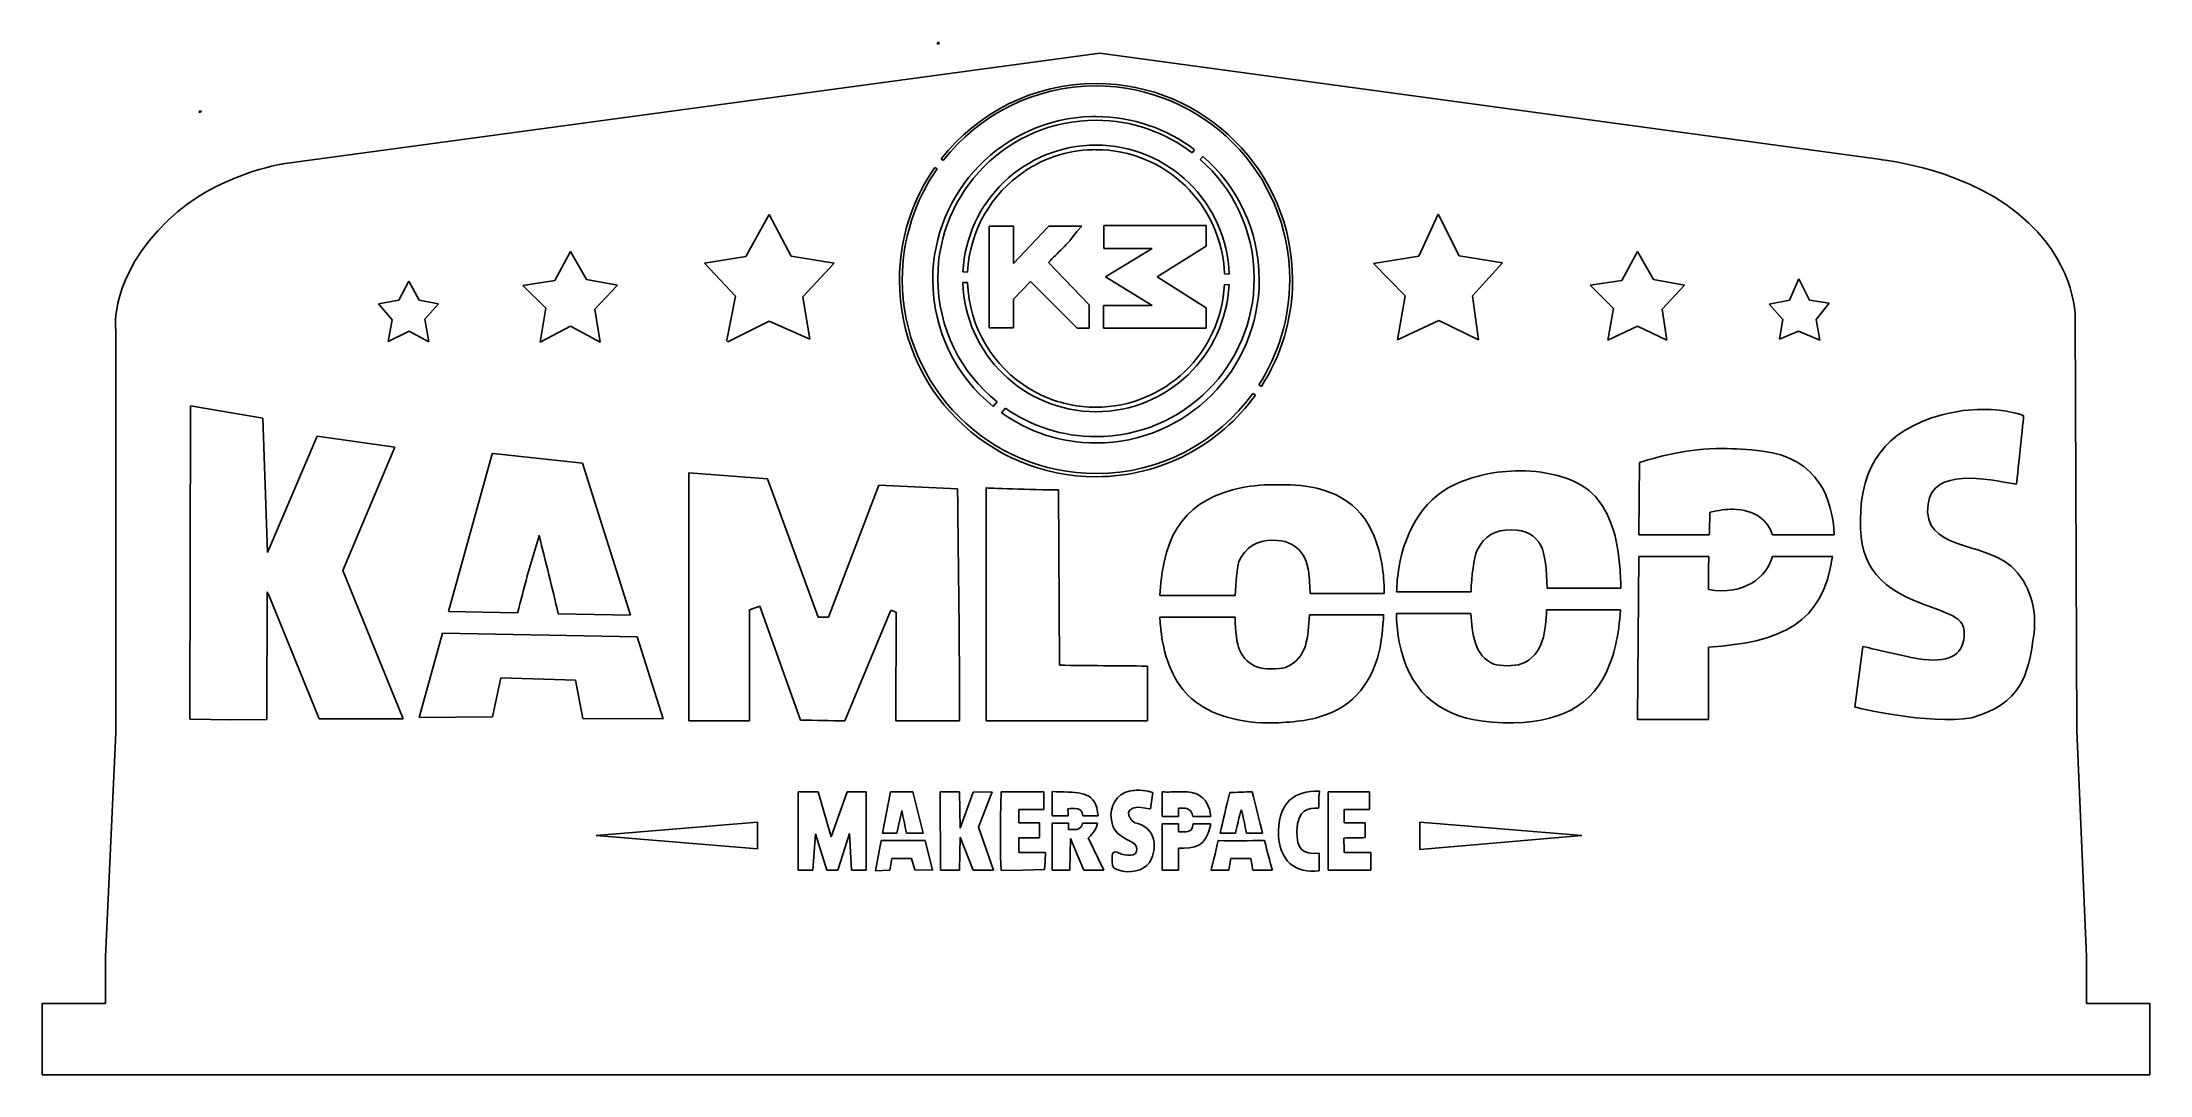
# Model space of a CAD drawing. Extents: x -177 to -42, y 71 to 137.
import ezdxf

# ---------------------------------------------------------------- set-up
doc = ezdxf.new("R2010")
doc.units = 0
doc.layers.add('Layer_1', color=7, linetype='CONTINUOUS')

msp = doc.modelspace()

# ---------------------------------------------------------------- linework, layer by layer
at = {"layer": 'Layer_1', "color": 7}
for p, q in [((-109.281591, 135.92687), (-161.337279, 128.862681)), ((-59.518372, 129.136829), (-109.281591, 135.92687)), ((-166.54212, 132.2439), (-166.54206, 132.2438)), ((-171.97727, 118.357781), (-171.97727, 92.62394)), ((-47.050748, 92.75108), (-47.146098, 119.03718)), ((-46.418354, 78.389061), (-47.050748, 92.75108)), ((-171.97727, 92.62394), (-172.637519, 78.389061)), ((-172.637522, 78.389058), (-172.637522, 75.396991)), ((-46.418354, 75.396991), (-46.418354, 78.389058)), ((-172.637522, 75.396991), (-176.664149, 75.396991)), ((-176.664149, 75.396991), (-176.664149, 70.8505)), ((-42.391726, 75.396991), (-46.418354, 75.396991)), ((-42.391726, 70.8505), (-42.391726, 75.396991)), ((-176.664149, 70.8505), (-42.391726, 70.8505))]:
    msp.add_line(p, q, dxfattribs=at)
at = {"layer": 'Layer_1', "color": 3}
for p, q in [((-119.61566, 136.48708), (-119.51236, 136.50298)), ((-119.58386, 136.61819), (-119.58386, 136.61819)), ((-109.52792, 133.98802), (-109.52792, 133.988)), ((-109.79809, 131.88225), (-109.79809, 131.88225)), ((-119.25409, 129.08915), (-119.39315, 129.18055)), ((-109.52792, 130.06271), (-109.52792, 130.06256)), ((-103.24246, 129.76458), (-103.40536, 129.57387)), ((-102.88885, 129.14875), (-102.72198, 129.3474)), ((-119.79444, 128.63621), (-119.65141, 128.54881)), ((-119.79444, 128.63621), (-119.79444, 128.63621)), ((-116.33387, 118.62794), (-116.33386, 124.90151)), ((-116.33386, 124.90151), (-114.7764, 124.90151)), ((-114.7764, 124.90151), (-114.7764, 122.52162)), ((-112.59119, 124.83397), (-112.53159, 124.90147)), ((-112.53159, 124.90147), (-112.44419, 124.90147)), ((-112.44419, 124.90147), (-112.03099, 124.90147)), ((-112.03099, 124.90147), (-110.89468, 124.90147)), ((-110.89468, 124.90147), (-110.43777, 124.90147)), ((-110.43777, 124.90147), (-110.74768, 124.5598)), ((-109.02731, 124.9452), (-102.72198, 124.9452)), ((-109.02731, 123.48713), (-109.02731, 124.9452)), ((-102.72198, 124.9452), (-102.51935, 124.9452)), ((-102.51935, 124.9452), (-102.51935, 124.7545)), ((-114.7764, 122.52162), (-112.59119, 124.83397)), ((-102.61865, 123.57053), (-105.62232, 121.67535)), ((-102.51935, 123.62613), (-102.61865, 123.57053)), ((-102.51935, 124.7545), (-102.51935, 123.73737)), ((-102.51935, 123.73737), (-102.51935, 123.62613)), ((-144.01055, 121.4449), (-143.0133, 123.28445)), ((-143.0133, 123.28445), (-141.98029, 121.49655)), ((-112.55941, 122.5772), (-109.97292, 119.89138)), ((-105.94815, 123.48713), (-109.02731, 123.48713)), ((-108.93195, 121.67936), (-105.94815, 123.48713)), ((-76.030626, 121.4449), (-75.037346, 123.28445)), ((-75.037346, 123.28445), (-74.004336, 121.49655)), ((-146.03683, 121.11116), (-144.01055, 121.4449)), ((-144.58665, 119.68481), (-146.03683, 121.11116)), ((-141.98029, 121.49655), (-140.00565, 121.14691)), ((-140.00565, 121.14691), (-141.45186, 119.61727)), ((-118.00656, 121.31761), (-118.00654, 121.31772)), ((-118.00654, 121.31772), (-117.71253, 121.30972)), ((-117.70458, 121.97738), (-118.00256, 121.98538)), ((-113.70367, 121.38527), (-114.77641, 120.24896)), ((-110.72781, 118.41338), (-113.70367, 121.38527)), ((-105.9402, 119.85172), (-108.93195, 121.67936)), ((-105.62232, 121.67535), (-102.61865, 119.76031)), ((-101.35129, 121.18259), (-101.0533, 121.17459)), ((-101.0493, 121.84617), (-101.34728, 121.85417)), ((-78.056911, 121.13897), (-76.030626, 121.4449)), ((-76.566992, 119.65302), (-78.056911, 121.13897)), ((-74.004336, 121.49655), (-72.0297, 121.14691)), ((-72.0297, 121.14691), (-73.467967, 119.62125)), ((-144.93231, 117.50358), (-144.58665, 119.68481)), ((-141.45186, 119.61727), (-141.1062, 117.5155)), ((-114.77641, 120.24896), (-114.77641, 118.62794)), ((-109.97292, 119.89138), (-109.97292, 118.41338)), ((-109.0432, 118.41345), (-109.0432, 119.85172)), ((-109.0432, 119.85172), (-108.82468, 119.85172)), ((-108.82468, 119.85172), (-105.9402, 119.85172)), ((-102.61865, 119.76031), (-102.51935, 119.70471)), ((-102.51935, 119.70471), (-102.51935, 118.41345)), ((-76.924574, 117.6466), (-76.566992, 119.65302)), ((-73.467967, 119.62125), (-73.154092, 117.63071)), ((-143.00932, 118.52466), (-144.93231, 117.50358)), ((-141.1062, 117.5155), (-143.00932, 118.52466)), ((-116.33387, 118.4253), (-116.33387, 118.62794)), ((-116.13124, 118.4253), (-116.33387, 118.4253)), ((-114.97904, 118.4253), (-116.13124, 118.4253)), ((-114.77641, 118.4253), (-114.97904, 118.4253)), ((-114.77641, 118.62794), (-114.77641, 118.4253)), ((-109.97292, 118.41338), (-110.72781, 118.41338)), ((-108.55053, 118.41345), (-109.0432, 118.41345)), ((-102.72198, 118.41345), (-108.55053, 118.41345)), ((-102.51935, 118.41345), (-102.72198, 118.41345)), ((-75.033374, 118.52466), (-76.924574, 117.6466)), ((-73.154092, 117.63071), (-75.033374, 118.52466)), ((-99.539519, 114.24164), (-99.372646, 114.13834)), ((-98.995202, 114.6906), (-99.158098, 114.7939)), ((-167.24931, 93.49393), (-167.20961, 113.45881)), ((-167.20961, 113.45881), (-167.20954, 113.4589)), ((-167.20954, 113.4589), (-162.6047, 112.66429)), ((-115.83325, 113.71321), (-116.07958, 113.4192)), ((-115.54718, 113.01394), (-115.29688, 113.31193)), ((-53.081935, 113.23244), (-53.081935, 113.23244)), ((-162.6047, 112.66429), (-162.29877, 104.11415)), ((-162.29877, 104.11415), (-159.14412, 111.52401)), ((-159.14412, 111.52401), (-154.18966, 110.82076)), ((-154.18966, 110.82076), (-157.50323, 102.96593)), ((-150.77686, 100.35157), (-147.99966, 110.4075)), ((-147.99966, 110.4075), (-147.92416, 110.4194)), ((-147.92416, 110.4194), (-147.92406, 110.41947)), ((-147.92406, 110.41947), (-142.24251, 109.80761)), ((-69.606105, 110.73726), (-69.606101, 110.73733)), ((-142.24251, 109.80761), (-139.18322, 100.1172)), ((-135.47626, 109.1918), (-135.4763, 109.19179)), ((-135.4763, 109.19179), (-130.46224, 108.81037)), ((-130.46224, 108.81037), (-127.22813, 100.00198)), ((-82.494874, 109.32687), (-82.494873, 109.32687)), ((-74.938017, 105.2345), (-74.898287, 109.85126)), ((-126.56859, 99.99798), (-123.36229, 108.40509)), ((-123.36229, 108.40509), (-118.34822, 108.17862)), ((-116.52454, 93.39863), (-116.52457, 108.22632)), ((-111.90781, 108.10712), (-111.86011, 96.93474)), ((-97.787376, 108.43689), (-97.787377, 108.4369)), ((-70.392781, 106.68078), (-70.392781, 106.66088)), ((-145.01188, 105.1789), (-145.76677, 102.63612)), ((-145.00388, 105.2107), (-145.01188, 105.1789)), ((-144.99588, 105.171), (-145.00388, 105.2107)), ((-70.456351, 105.2345), (-74.938017, 105.2345)), ((-62.502181, 105.23456), (-66.431588, 105.23456)), ((-75.041297, 93.49005), (-74.949917, 103.86384)), ((-74.949938, 103.86384), (-70.492106, 103.86384)), ((-74.949917, 103.86384), (-74.949938, 103.86384)), ((-66.431589, 103.86384), (-62.609458, 103.86384)), ((-157.50323, 102.96593), (-153.67315, 93.53376)), ((-162.33854, 101.61904), (-162.35444, 93.47813)), ((-162.27894, 101.46409), (-162.33854, 101.61904)), ((-162.26704, 101.50779), (-162.27894, 101.46409)), ((-162.25904, 101.50779), (-162.26704, 101.50779)), ((-159.02493, 93.53376), (-162.25904, 101.50779)), ((-100.65994, 101.36873), (-105.45945, 101.36873)), ((-91.164202, 101.51177), (-95.892203, 101.51177)), ((-85.637602, 101.60314), (-90.377525, 101.60314)), ((-76.086244, 101.83755), (-80.790409, 101.83755)), ((-146.3826, 100.26417), (-150.77686, 100.35157)), ((-139.18322, 100.1172), (-143.79203, 100.2086)), ((-130.94692, 100.68935), (-131.61043, 100.46288)), ((-131.61043, 100.46288), (-131.61043, 93.39869)), ((-128.35645, 93.44637), (-130.94692, 100.68935)), ((-127.22813, 100.00198), (-126.56859, 99.99798)), ((-122.60339, 100.439), (-125.5276, 93.39467)), ((-122.2617, 100.31981), (-122.60339, 100.439)), ((-122.2816, 93.39865), (-122.2617, 100.31981)), ((-105.46343, 99.998), (-100.67185, 99.998)), ((-95.931936, 100.14106), (-95.931936, 100.14104)), ((-95.931936, 100.14104), (-91.195984, 100.14104)), ((-90.389444, 100.23243), (-85.645552, 100.23243)), ((-80.822193, 100.46684), (-76.118034, 100.46684)), ((-80.822193, 100.46682), (-80.822193, 100.46684)), ((-152.63617, 93.60919), (-151.15023, 98.98883)), ((-151.15023, 98.98883), (-138.75015, 98.73854)), ((-138.75015, 98.73854), (-137.10131, 93.5139)), ((-70.500052, 98.08695), (-70.515922, 93.49005)), ((-61.183109, 94.26879), (-60.674551, 98.13462)), ((-106.25007, 96.88304), (-106.25007, 93.39863)), ((-147.44331, 96.13214), (-147.97968, 93.65689)), ((-142.69545, 95.98911), (-147.44331, 96.13214)), ((-142.21073, 93.5377), (-142.69545, 95.98911)), ((-164.58733, 93.47013), (-167.24931, 93.49393)), ((-162.35444, 93.47813), (-164.58733, 93.47013)), ((-153.67315, 93.53376), (-159.02493, 93.53376)), ((-147.97968, 93.65689), (-152.63617, 93.60919)), ((-137.10131, 93.5139), (-142.21073, 93.5377)), ((-131.61043, 93.39869), (-135.47626, 93.39869)), ((-118.22109, 93.39865), (-122.2816, 93.39865)), ((-106.25007, 93.39863), (-116.52454, 93.39863)), ((-70.515922, 93.49005), (-75.041297, 93.49005)), ((-128.49952, 88.87323), (-127.22018, 88.87323)), ((-128.49952, 83.87505), (-128.49952, 88.87323)), ((-127.22018, 88.87323), (-126.40569, 86.01259)), ((-126.40569, 86.01259), (-125.37666, 88.87323)), ((-125.37666, 88.87323), (-124.16089, 88.87323)), ((-124.16089, 88.87323), (-124.16089, 83.87505)), ((-123.12, 86.23901), (-122.61939, 88.87318)), ((-122.61939, 88.87318), (-122.61932, 88.87323)), ((-122.61932, 88.87323), (-121.189, 88.87323)), ((-121.189, 88.87323), (-120.53344, 86.23905)), ((-119.4448, 83.87506), (-119.4488, 88.87324)), ((-119.4488, 88.87324), (-119.44878, 88.87323)), ((-119.44878, 88.87323), (-118.22903, 88.87323)), ((-118.22903, 88.87323), (-118.17743, 86.56087)), ((-118.17743, 86.56087), (-117.355, 88.84939)), ((-117.355, 88.84939), (-116.15114, 88.86529)), ((-116.15114, 88.86529), (-117.02126, 86.61651)), ((-115.60277, 87.2443), (-115.57497, 88.87328)), ((-115.57497, 88.87328), (-115.57499, 88.87323)), ((-115.57499, 88.87323), (-112.84944, 88.87323)), ((-112.84944, 88.87323), (-112.84944, 87.74089)), ((-112.32903, 87.34759), (-112.32903, 88.89312)), ((-112.32903, 88.89312), (-112.32896, 88.89312)), ((-106.96525, 88.97265), (-106.96526, 88.97262)), ((-105.90842, 88.83356), (-106.05145, 87.78466)), ((-105.3045, 87.29992), (-105.3045, 88.87327)), ((-104.14038, 88.88127), (-104.14038, 88.88122)), ((-99.583223, 88.87717), (-99.583223, 88.87722)), ((-95.288335, 88.92092), (-95.288289, 88.92092)), ((-94.747956, 83.87509), (-94.747956, 88.87327)), ((-94.747956, 88.87327), (-94.747947, 88.87323)), ((-94.747947, 88.87323), (-92.105828, 88.87323)), ((-92.105828, 88.87323), (-92.105828, 87.74089)), ((-121.90424, 87.6733), (-122.22209, 86.23901)), ((-121.90024, 87.6733), (-121.90424, 87.6733)), ((-121.89624, 87.6892), (-121.90024, 87.6733)), ((-121.89224, 87.6654), (-121.89624, 87.6892)), ((-112.84944, 87.74089), (-114.4506, 87.74089)), ((-114.4506, 87.74089), (-114.4506, 87.31577)), ((-114.4506, 87.31577), (-114.4506, 86.89064)), ((-111.29602, 87.34759), (-112.32903, 87.34759)), ((-109.39684, 87.34759), (-110.3623, 87.34759)), ((-104.26752, 87.29992), (-105.3045, 87.29992)), ((-104.26752, 87.83629), (-104.26752, 87.29992)), ((-102.22137, 87.29992), (-103.35768, 87.29992)), ((-92.105828, 87.74089), (-93.710965, 87.74089)), ((-93.710965, 87.74089), (-93.710965, 86.89064)), ((-141.36843, 86.09202), (-131.09396, 86.93829)), ((-131.09396, 85.24177), (-141.36843, 86.09202)), ((-131.09396, 86.93829), (-131.09396, 85.24177)), ((-127.40692, 86.20329), (-127.56187, 83.87505)), ((-126.67984, 83.87505), (-127.40692, 86.20329)), ((-125.23363, 86.23111), (-125.98057, 83.87505)), ((-125.10649, 83.87505), (-125.23363, 86.23111)), ((-122.22209, 86.23901), (-123.12, 86.23901)), ((-120.53344, 86.23905), (-121.60618, 86.23905)), ((-118.17743, 85.9967), (-118.22903, 83.87506)), ((-117.34705, 83.87506), (-118.17743, 85.9967)), ((-117.02126, 86.61651), (-116.05976, 83.87506)), ((-114.4506, 86.89064), (-113.13153, 86.89064)), ((-113.13153, 85.94902), (-114.4506, 85.94902)), ((-114.4506, 85.94902), (-114.4506, 85.00739)), ((-113.13153, 86.89064), (-113.13153, 85.94902)), ((-112.32896, 86.87469), (-111.28403, 86.87469)), ((-112.32885, 86.87469), (-112.32896, 86.87469)), ((-112.32885, 83.87499), (-112.32885, 86.87469)), ((-110.3781, 86.87469), (-109.4325, 86.87469)), ((-110.03244, 85.94101), (-109.02724, 83.87499)), ((-105.30453, 86.37406), (-105.30453, 86.82699)), ((-105.30453, 86.82699), (-105.3045, 86.82699)), ((-105.30453, 83.87497), (-105.30453, 86.37406)), ((-105.3045, 86.82699), (-104.26752, 86.82699)), ((-104.26752, 86.82699), (-104.26752, 86.32638)), ((-103.34182, 86.82699), (-102.22537, 86.82699)), ((-100.6361, 86.23907), (-101.6254, 86.23907)), ((-98.91574, 86.23907), (-99.944776, 86.23907)), ((-93.710965, 86.89064), (-92.387919, 86.89064)), ((-92.387919, 86.89064), (-92.387919, 85.95696)), ((-88.891582, 85.1981), (-88.899582, 86.94229)), ((-88.899582, 86.94229), (-88.899531, 86.94229)), ((-88.899531, 86.94229), (-78.577386, 86.08807)), ((-78.577386, 86.08807), (-88.891582, 85.1981)), ((-123.57287, 83.8511), (-123.20734, 85.76613)), ((-123.20734, 85.76617), (-120.41424, 85.76617)), ((-123.20734, 85.76613), (-123.20734, 85.76617)), ((-122.53191, 84.62979), (-122.65508, 83.8749)), ((-121.28833, 84.63379), (-122.53191, 84.62979)), ((-121.07378, 83.89877), (-121.28833, 84.63379)), ((-120.41424, 85.76617), (-119.94542, 83.87497)), ((-115.57497, 83.87113), (-115.60277, 84.74521)), ((-114.4506, 85.00739), (-112.74614, 85.00739)), ((-112.74614, 85.00739), (-112.77394, 84.46307)), ((-111.17666, 84.88814), (-111.20446, 83.87499)), ((-111.15286, 85.90128), (-111.17666, 84.88814)), ((-110.72774, 84.88814), (-111.15286, 85.90128)), ((-110.30261, 83.87499), (-110.72774, 84.88814)), ((-104.26755, 85.27748), (-104.26755, 84.57424)), ((-101.74062, 85.76619), (-101.74062, 85.76617)), ((-100.946, 84.62988), (-101.06519, 83.87499)), ((-99.666659, 84.62988), (-100.946, 84.62988)), ((-99.539519, 83.87499), (-99.666659, 84.62988)), ((-93.71892, 85.00743), (-92.010481, 85.00743)), ((-92.010481, 85.00743), (-92.010481, 83.87509)), ((-127.56187, 83.87505), (-128.49952, 83.87505)), ((-125.98057, 83.87505), (-126.67984, 83.87505)), ((-124.16089, 83.87505), (-125.10649, 83.87505)), ((-122.65508, 83.8749), (-123.57287, 83.8511)), ((-119.94542, 83.87497), (-121.07378, 83.89877)), ((-118.22903, 83.87506), (-119.4448, 83.87506)), ((-116.05976, 83.87506), (-117.34705, 83.87506)), ((-114.18836, 83.89493), (-115.57497, 83.87113)), ((-112.80174, 83.92273), (-114.18836, 83.89493)), ((-112.77394, 84.46307), (-112.80174, 83.92273)), ((-111.76864, 83.87499), (-112.32885, 83.87499)), ((-111.20446, 83.87499), (-111.76864, 83.87499)), ((-109.66692, 83.87499), (-110.30261, 83.87499)), ((-109.02724, 83.87499), (-109.66692, 83.87499)), ((-104.78803, 83.87497), (-105.30453, 83.87497)), ((-104.26755, 83.87497), (-104.78803, 83.87497)), ((-104.26755, 84.57424), (-104.26755, 83.87497)), ((-101.06519, 83.87499), (-102.19753, 83.87499)), ((-98.295935, 83.88689), (-99.539519, 83.87499)), ((-92.010481, 83.87509), (-94.747956, 83.87509))]:
    msp.add_line(p, q, dxfattribs=at)
at = {"layer": 'Layer_1', "color": 1}
for p, q in [((-131.8409, 122.96658), (-130.34305, 125.64447)), ((-130.34305, 125.64447), (-128.95643, 122.99441)), ((-88.955151, 122.98645), (-87.731435, 125.65638)), ((-87.731435, 125.65638), (-86.40044, 123.01824)), ((-134.46315, 122.53747), (-131.8409, 122.96658)), ((-132.49249, 120.44364), (-134.46315, 122.53747)), ((-128.95643, 122.99441), (-126.20306, 122.55339)), ((-126.20306, 122.55339), (-128.20154, 120.40792)), ((-91.85155, 122.52954), (-88.955151, 122.98645)), ((-89.841156, 120.4675), (-91.85155, 122.52954)), ((-86.40044, 123.01824), (-83.627213, 122.5653)), ((-83.627213, 122.5653), (-85.546223, 120.46353)), ((-133.02886, 117.73796), (-132.49249, 120.44364)), ((-128.20154, 120.40792), (-127.76847, 117.71414)), ((-90.313956, 117.65851), (-89.841156, 120.4675)), ((-85.546223, 120.46353), (-85.156859, 117.66248)), ((-130.34702, 118.85442), (-132.98516, 117.53536)), ((-127.76847, 117.71414), (-130.34702, 118.85442)), ((-87.691702, 118.90209), (-90.313956, 117.65851)), ((-85.156859, 117.66248), (-87.691702, 118.90209)), ((-133.06856, 117.61876), (-133.02886, 117.73796)), ((-132.98516, 117.53536), (-133.06856, 117.61876))]:
    msp.add_line(p, q, dxfattribs=at)
at = {"layer": 'Layer_1', "color": 5}
for p, q in [((-153.94332, 120.19338), (-153.29571, 121.39722)), ((-153.29571, 121.39722), (-152.64809, 120.19338)), ((-65.3509, 120.19338), (-64.746991, 121.54026)), ((-64.746991, 121.54026), (-64.07156, 120.1894)), ((-155.2465, 119.95499), (-153.94332, 120.19338)), ((-154.35653, 118.92992), (-155.2465, 119.95499)), ((-152.64809, 120.19338), (-151.41642, 119.95895)), ((-151.41642, 119.95895), (-152.27462, 118.97362)), ((-66.650107, 119.93909), (-65.3509, 120.19338)), ((-65.772053, 118.96171), (-66.650107, 119.93909)), ((-64.07156, 120.1894), (-62.816059, 119.99074)), ((-62.816059, 119.99074), (-63.658355, 118.96171)), ((-154.61478, 117.55523), (-154.35653, 118.92992)), ((-153.27981, 118.20285), (-154.61478, 117.55523)), ((-152.03623, 117.53537), (-153.27981, 118.20285)), ((-152.27462, 118.97362), (-152.03623, 117.53537)), ((-65.990572, 117.70224), (-65.772053, 118.96171)), ((-64.778773, 118.20285), (-65.990572, 117.70224)), ((-63.419968, 117.65058), (-64.778773, 118.20285)), ((-63.658355, 118.96171), (-63.419968, 117.65058))]:
    msp.add_line(p, q, dxfattribs=at)
at = {"layer": 'Layer_1', "color": 3}
for points in [[(-119.58386, 136.61819), (-119.62806, 136.60919), (-119.61926, 136.54339), (-119.61566, 136.48708)], [(-119.56396, 136.61819), (-119.57296, 136.61919), (-119.57746, 136.61919), (-119.58386, 136.61819)], [(-119.51236, 136.50298), (-119.52376, 136.54708), (-119.53886, 136.58888), (-119.56396, 136.61819)], [(-119.39315, 129.18055), (-117.10069, 132.10714), (-113.5333, 133.98802), (-109.52792, 133.98802)], [(-109.52792, 133.82907), (-113.47766, 133.82907), (-116.99546, 131.97547), (-119.25409, 129.08915)], [(-109.52792, 133.988), (-102.61205, 133.988), (-97.004673, 128.38062), (-97.004673, 121.46475)], [(-97.187439, 121.48859), (-97.187439, 128.30485), (-102.71165, 133.82907), (-109.52792, 133.82907)], [(-119.92555, 121.48859), (-119.92555, 127.14067), (-115.41582, 131.73997), (-109.79809, 131.88225)], [(-109.52792, 131.64783), (-115.09308, 131.64783), (-119.60373, 127.14116), (-119.60373, 121.576)], [(-109.79809, 131.88225), (-109.70889, 131.88425), (-109.61764, 131.88225), (-109.52792, 131.88225)], [(-109.52792, 131.88225), (-107.16583, 131.88225), (-104.98844, 131.09114), (-103.24246, 129.76458)], [(-103.40536, 129.57387), (-105.10274, 130.8744), (-107.22359, 131.64783), (-109.52792, 131.64783)], [(-118.00256, 121.98538), (-117.78917, 126.48317), (-114.07865, 130.06271), (-109.52792, 130.06271)], [(-113.11961, 128.95019), (-113.21851, 128.90149), (-113.31699, 128.84773), (-113.41362, 128.79524)], [(-112.94877, 129.02969), (-113.00627, 129.00329), (-113.06283, 128.97789), (-113.11961, 128.95019)], [(-112.80176, 129.09719), (-112.85156, 129.07559), (-112.89946, 129.05219), (-112.94877, 129.02969)], [(-112.5753, 129.19249), (-112.6516, 129.16199), (-112.72657, 129.12979), (-112.80176, 129.09719)], [(-112.44816, 129.24019), (-112.49026, 129.22419), (-112.53356, 129.20919), (-112.5753, 129.19249)], [(-112.13031, 129.35541), (-112.23662, 129.32001), (-112.34383, 129.27981), (-112.44816, 129.24019)], [(-109.75041, 129.77259), (-110.58118, 129.75159), (-111.37857, 129.60596), (-112.13031, 129.35541)], [(-109.53587, 129.77259), (-109.60667, 129.77259), (-109.68008, 129.77459), (-109.75041, 129.77259)], [(-101.34728, 121.85417), (-101.49642, 126.25165), (-105.10207, 129.77259), (-109.53587, 129.77259)], [(-109.52792, 130.06256), (-104.93058, 130.06256), (-101.19218, 126.40875), (-101.0493, 121.84617)], [(-99.452111, 121.576), (-99.452111, 124.59658), (-100.78384, 127.30317), (-102.88885, 129.14875)], [(-102.72198, 129.3474), (-100.52165, 127.44188), (-99.130288, 124.62809), (-99.130288, 121.48859)], [(-122.05116, 121.46475), (-122.05116, 124.13193), (-121.21587, 126.60486), (-119.79444, 128.63621)], [(-119.65141, 128.54881), (-121.04902, 126.54843), (-121.8684, 124.11436), (-121.8684, 121.48859)], [(-114.09302, 128.38601), (-116.17459, 126.97973), (-117.57516, 124.64637), (-117.70458, 121.97738)], [(-113.75531, 128.60056), (-113.86827, 128.53196), (-113.98372, 128.45986), (-114.09302, 128.38601)], [(-113.41362, 128.79524), (-113.53007, 128.73194), (-113.64234, 128.6692), (-113.75531, 128.60056)], [(-110.74768, 124.5598), (-111.3472, 123.69621), (-111.97422, 123.22045), (-112.55941, 122.5772)], [(-109.52792, 108.94151), (-116.44379, 108.94151), (-122.05116, 114.54888), (-122.05116, 121.46475)], [(-121.8684, 121.48859), (-121.8684, 114.67233), (-116.34418, 109.14414), (-109.52792, 109.14414)], [(-116.07958, 113.4192), (-118.4257, 115.32574), (-119.92555, 118.23036), (-119.92555, 121.48859)], [(-119.60373, 121.576), (-119.60373, 118.39789), (-118.13163, 115.56096), (-115.83325, 113.71321)], [(-109.52794, 113.08534), (-114.12928, 113.08534), (-117.86982, 116.74936), (-118.00656, 121.31761)], [(-117.71253, 121.30972), (-117.62233, 118.44066), (-116.05767, 115.94247), (-113.75531, 114.54352)], [(-109.53589, 113.37145), (-105.13815, 113.37145), (-101.55484, 116.8352), (-101.35129, 121.18259)], [(-101.0533, 121.17459), (-101.26272, 116.67287), (-104.97456, 113.08534), (-109.52794, 113.08534)], [(-109.52792, 111.49622), (-103.96276, 111.49622), (-99.452111, 116.01083), (-99.452111, 121.576)], [(-99.130288, 121.48859), (-99.130288, 115.74679), (-103.78612, 111.09096), (-109.52792, 111.09096)], [(-99.158098, 114.7939), (-97.910498, 116.72293), (-97.187439, 119.02052), (-97.187439, 121.48859)], [(-97.004673, 121.46475), (-97.004673, 118.96899), (-97.736738, 116.64351), (-98.995202, 114.6906)], [(-113.75531, 114.54352), (-113.6524, 114.48162), (-113.5512, 114.41824), (-113.44541, 114.36076)], [(-113.44541, 114.36076), (-113.43501, 114.35476), (-113.42411, 114.35056), (-113.41361, 114.34486)], [(-113.41361, 114.34486), (-113.30453, 114.28616), (-113.19581, 114.22781), (-113.08384, 114.17401)], [(-113.08384, 114.17401), (-113.07584, 114.17001), (-113.06764, 114.16601), (-113.06004, 114.16211)], [(-113.06004, 114.16211), (-112.95085, 114.11001), (-112.84206, 114.06241), (-112.73027, 114.0151)], [(-109.52792, 109.14414), (-105.41985, 109.14414), (-101.78248, 111.15385), (-99.539519, 114.24164)], [(-99.372646, 114.13834), (-101.64741, 110.99009), (-105.34747, 108.94151), (-109.52792, 108.94151)], [(-109.52792, 111.09096), (-111.7718, 111.09096), (-113.84807, 111.8049), (-115.54718, 113.01394)], [(-115.29688, 113.31193), (-113.66251, 112.1676), (-111.67426, 111.49622), (-109.52792, 111.49622)], [(-112.73027, 114.0151), (-111.74912, 113.60002), (-110.66804, 113.37145), (-109.53589, 113.37145)], [(-60.833475, 106.17223), (-60.819745, 109.61201), (-59.291391, 111.9037), (-55.632672, 112.88281)], [(-55.632672, 112.88281), (-54.683993, 113.13668), (-53.821075, 113.22786), (-53.081935, 113.23244)], [(-53.081935, 113.23244), (-51.455827, 113.24254), (-50.431871, 112.83512), (-50.431871, 112.83512)], [(-50.431871, 112.83512), (-50.431871, 112.83512), (-50.855311, 108.51437), (-50.900697, 108.46073)], [(-74.898287, 109.85126), (-73.498234, 110.2792), (-71.89715, 110.73038), (-69.606105, 110.73726)], [(-69.606101, 110.73733), (-68.842418, 110.73933), (-68.002559, 110.69193), (-67.067284, 110.5784)], [(-67.067284, 110.5784), (-63.471199, 110.1418), (-62.59101, 107.45125), (-62.502181, 105.23456)], [(-135.47626, 93.39869), (-135.47627, 98.66306), (-135.47627, 103.92743), (-135.47626, 109.1918)], [(-86.71829, 108.42498), (-85.43354, 109.02096), (-84.153824, 109.29607), (-82.494874, 109.32687)], [(-82.494873, 109.32687), (-80.731192, 109.29647), (-78.937116, 108.87124), (-77.89401, 107.86079)], [(-50.900697, 108.46073), (-52.831819, 108.81737), (-56.218253, 109.51954), (-56.522648, 107.20125)], [(-118.34822, 108.17862), (-118.27892, 102.71866), (-118.22109, 98.48034), (-118.22109, 93.39865)], [(-116.52457, 108.22632), (-116.52457, 108.22632), (-113.57258, 108.10712), (-111.90781, 108.10712)], [(-105.45945, 101.41243), (-105.24613, 105.51726), (-103.7005, 107.52836), (-100.20303, 108.2581)], [(-100.20303, 108.2581), (-99.591027, 108.38578), (-98.681781, 108.44461), (-97.787376, 108.43689)], [(-97.787377, 108.4369), (-96.892977, 108.4289), (-96.012168, 108.3561), (-95.463107, 108.21838)], [(-95.463107, 108.21838), (-93.055695, 107.61455), (-91.769678, 106.09302), (-91.30326, 103.30363)], [(-90.309985, 102.63615), (-90.001063, 105.22227), (-88.785578, 107.45779), (-86.71829, 108.42498)], [(-77.89401, 107.86079), (-76.91857, 106.88807), (-76.36951, 105.46824), (-76.173654, 103.40296)], [(-70.416621, 106.65688), (-70.431621, 106.18682), (-70.443031, 105.71102), (-70.456351, 105.2345)], [(-70.392781, 106.66088), (-70.400781, 106.66008), (-70.408651, 106.65788), (-70.416621, 106.65688)], [(-68.954512, 106.86751), (-69.380366, 106.87251), (-69.858249, 106.81441), (-70.392781, 106.68078)], [(-66.431588, 105.23456), (-66.697584, 106.13226), (-67.522875, 106.85192), (-68.954512, 106.86751)], [(-56.137259, 100.56219), (-59.681969, 101.79206), (-60.845406, 103.18119), (-60.833475, 106.17223)], [(-56.522648, 107.20125), (-56.910771, 104.24532), (-53.066518, 104.84721), (-51.23444, 103.24405)], [(-143.79203, 100.2086), (-144.1554, 101.86677), (-144.59635, 103.5235), (-144.99588, 105.171)], [(-98.248259, 104.90082), (-99.2968, 104.90182), (-100.00874, 104.45414), (-100.42155, 103.54202)], [(-95.947823, 102.52888), (-96.023043, 104.05142), (-96.81046, 104.88891), (-98.248259, 104.90082)], [(-83.03919, 105.56036), (-84.139372, 105.56036), (-84.793025, 105.17763), (-85.240293, 104.2691)], [(-81.167853, 104.51941), (-81.525892, 105.21741), (-82.143012, 105.56036), (-83.03919, 105.56036)], [(-100.42155, 103.54202), (-100.54331, 103.05899), (-100.62623, 102.24262), (-100.65994, 101.36873)], [(-85.240293, 104.2691), (-85.470168, 103.76322), (-85.594721, 102.6012), (-85.637602, 101.60314)], [(-80.790409, 101.83755), (-80.807479, 102.99239), (-80.932895, 104.06136), (-81.167853, 104.51941)], [(-76.173654, 103.40296), (-76.123244, 102.87141), (-76.094184, 102.34844), (-76.086244, 101.83755)], [(-70.492106, 103.86384), (-70.506206, 103.16141), (-70.515946, 102.4574), (-70.515946, 101.75809)], [(-70.515946, 101.75809), (-68.20394, 101.37326), (-66.798457, 102.54485), (-66.431589, 103.86384)], [(-62.609458, 103.86384), (-63.223177, 99.59272), (-65.827527, 98.40278), (-70.500052, 98.08695)], [(-145.76677, 102.63612), (-145.95517, 101.84124), (-146.17672, 101.05507), (-146.3826, 100.26417)], [(-95.892203, 101.51177), (-95.897203, 101.90584), (-95.915853, 102.14979), (-95.947823, 102.52888)], [(-91.30326, 103.30363), (-91.21616, 102.78277), (-91.171026, 102.23723), (-91.164202, 101.51177)], [(-90.377525, 101.60314), (-90.362495, 101.88252), (-90.340765, 102.38549), (-90.309985, 102.63615)], [(-51.23444, 103.24405), (-50.010091, 102.17267), (-49.590398, 100.40249), (-49.76836, 99.0087)], [(-105.45945, 101.36873), (-105.45892, 101.38343), (-105.45998, 101.39773), (-105.45945, 101.41243)], [(-103.82651, 95.19054), (-104.79759, 96.27062), (-105.36474, 97.95666), (-105.46343, 99.998)], [(-100.67185, 99.998), (-100.64735, 99.10419), (-100.55812, 98.30373), (-100.38976, 97.91212)], [(-97.445691, 96.79967), (-96.005368, 97.4126), (-96.044122, 98.7515), (-95.931936, 100.14106)], [(-91.195984, 100.14104), (-91.195984, 100.14104), (-91.338137, 98.33897), (-91.478075, 97.80485)], [(-90.091463, 97.90021), (-90.261087, 98.55519), (-90.361843, 99.26778), (-90.389444, 100.23243)], [(-85.645552, 100.23243), (-85.556552, 98.97402), (-85.438566, 97.49985), (-84.175501, 97.01421)], [(-82.435278, 97.02611), (-80.945941, 97.58044), (-80.899552, 99.23281), (-80.822193, 100.46682)], [(-76.118034, 100.46684), (-76.214884, 98.90098), (-76.524174, 97.5141), (-77.027875, 96.46194)], [(-54.222218, 98.77031), (-54.156608, 99.67731), (-54.496575, 99.99295), (-56.137259, 100.56219)], [(-60.674551, 98.13462), (-60.674551, 98.13462), (-58.216815, 97.53239), (-57.126562, 97.35191)], [(-57.126562, 97.35191), (-55.267843, 97.06424), (-54.311888, 97.53065), (-54.222218, 98.77031)], [(-49.76836, 99.0087), (-50.130159, 96.17515), (-50.63595, 94.5032), (-53.733527, 93.58938)], [(-111.86011, 96.93474), (-109.99012, 96.91464), (-108.1201, 96.89894), (-106.25007, 96.88304)], [(-100.38976, 97.91212), (-100.13528, 97.3694), (-99.733615, 96.98913), (-99.225644, 96.81157)], [(-99.225644, 96.81157), (-98.849435, 96.68007), (-97.900433, 96.67339), (-97.445691, 96.79967)], [(-91.478075, 97.80485), (-92.082487, 95.49792), (-93.390401, 94.13743), (-95.546544, 93.56951)], [(-84.282774, 93.31126), (-87.438636, 93.53477), (-89.352775, 95.04783), (-90.091463, 97.90021)], [(-84.175501, 97.01421), (-83.783426, 96.87232), (-82.871719, 96.86368), (-82.435278, 97.02611)], [(-77.027875, 96.46194), (-78.174481, 94.06682), (-80.527569, 93.04531), (-84.282774, 93.31126)], [(-98.987257, 93.27153), (-101.08855, 93.38098), (-102.81736, 94.06813), (-103.82651, 95.19054)], [(-53.733527, 93.58938), (-56.492496, 93.11862), (-61.183109, 94.26879), (-61.183109, 94.26879)], [(-125.5276, 93.39467), (-126.4706, 93.40897), (-127.41352, 93.42777), (-128.35645, 93.44637)], [(-95.546544, 93.56951), (-96.357857, 93.35583), (-97.941796, 93.21708), (-98.987257, 93.27153)], [(-112.32896, 88.89312), (-110.90047, 88.82222), (-109.78069, 89.00084), (-109.48024, 87.85217)], [(-108.55052, 87.09334), (-108.68439, 87.93053), (-108.20629, 88.77113), (-107.42216, 88.92495)], [(-107.42216, 88.92495), (-107.26176, 88.95265), (-107.10867, 88.96795), (-106.96525, 88.97265)], [(-106.96526, 88.97262), (-106.34379, 88.99292), (-105.90842, 88.83356), (-105.90842, 88.83356)], [(-105.3045, 88.87327), (-104.94546, 88.84347), (-104.53735, 88.87727), (-104.14038, 88.88127)], [(-104.14038, 88.88122), (-103.74341, 88.88522), (-103.35757, 88.85832), (-103.0438, 88.7064)], [(-103.0438, 88.7064), (-102.55468, 88.46066), (-102.26679, 87.95231), (-102.22137, 87.29992)], [(-101.6254, 86.23907), (-101.43864, 87.02825), (-101.21832, 87.94977), (-101.00957, 88.82557)], [(-101.00957, 88.82557), (-100.53423, 88.84577), (-100.05872, 88.86137), (-99.583223, 88.87717)], [(-99.583223, 88.87722), (-99.371363, 88.04841), (-99.099043, 86.96145), (-98.91574, 86.23907)], [(-97.910589, 86.39402), (-97.78719, 88.28086), (-96.932607, 88.92054), (-95.288335, 88.92092)], [(-95.288289, 88.92092), (-95.349799, 88.28741), (-95.334849, 88.02693), (-95.343909, 87.83627)], [(-121.60618, 86.23905), (-121.70078, 86.74116), (-121.80511, 87.23394), (-121.89224, 87.6654)], [(-110.3623, 87.34759), (-110.4281, 87.94409), (-110.91016, 87.80389), (-111.31982, 87.80053)], [(-111.31982, 87.80053), (-111.30952, 87.66165), (-111.30192, 87.50413), (-111.29602, 87.34759)], [(-109.48024, 87.85217), (-109.42944, 87.67027), (-109.40424, 87.50223), (-109.39684, 87.34759)], [(-106.87388, 87.89988), (-107.89416, 87.83898), (-107.36756, 86.89458), (-106.85798, 86.85495)], [(-106.05145, 87.78466), (-106.05145, 87.78466), (-106.65873, 87.87106), (-106.87388, 87.89988)], [(-103.4729, 87.62572), (-103.72436, 87.87589), (-103.93592, 87.83629), (-104.26752, 87.83629)], [(-103.35768, 87.29992), (-103.38108, 87.43073), (-103.41868, 87.54825), (-103.4729, 87.62572)], [(-100.26262, 87.72104), (-100.29112, 87.75164), (-100.52937, 86.7761), (-100.6361, 86.23907)], [(-99.944776, 86.23907), (-100.05975, 86.7453), (-100.11495, 87.20689), (-100.26262, 87.72104)], [(-95.343909, 87.83627), (-95.955655, 87.85477), (-96.70618, 87.78707), (-96.72655, 86.37416)], [(-115.60277, 84.74521), (-115.61767, 85.22625), (-115.61807, 86.3498), (-115.60277, 87.2443)], [(-111.28403, 86.87469), (-111.28003, 86.6682), (-111.27603, 86.48135), (-111.27603, 86.48135)], [(-111.27603, 86.48135), (-110.9533, 86.49765), (-110.50471, 86.33816), (-110.3781, 86.87469)], [(-109.4325, 86.87469), (-109.57306, 86.23738), (-110.03244, 85.94101), (-110.03244, 85.94101)], [(-107.55327, 85.83784), (-108.20381, 86.18183), (-108.45588, 86.50146), (-108.55052, 87.09334)], [(-106.85798, 86.85495), (-105.49365, 86.43157), (-105.7201, 84.95471), (-106.12295, 84.36382)], [(-102.24127, 86.70383), (-102.53976, 85.30385), (-103.25622, 85.30846), (-104.26755, 85.27748)], [(-104.26752, 86.32638), (-104.0009, 86.33138), (-103.55307, 86.28278), (-103.42522, 86.50914)], [(-103.42522, 86.50914), (-103.38152, 86.59074), (-103.35532, 86.70361), (-103.34182, 86.82699)], [(-102.22537, 86.82699), (-102.22937, 86.78649), (-102.23557, 86.74509), (-102.24127, 86.70383)], [(-95.320122, 83.83932), (-96.773071, 83.70351), (-97.890555, 84.3406), (-97.910589, 86.39402)], [(-96.72655, 86.37416), (-96.74324, 85.21732), (-96.399088, 84.89126), (-95.312122, 84.95973)], [(-92.387919, 85.95696), (-92.813049, 85.93856), (-93.305716, 85.95196), (-93.73083, 85.93316)], [(-108.49093, 84.4393), (-108.52553, 85.03765), (-108.42623, 85.15823), (-108.05786, 84.96773)], [(-108.05786, 84.96773), (-107.65277, 84.81701), (-106.86677, 84.6655), (-106.92552, 85.25379)], [(-106.92552, 85.25379), (-106.95142, 85.48093), (-107.05676, 85.57529), (-107.55327, 85.83784)], [(-102.19753, 83.87499), (-102.19753, 83.87499), (-101.87935, 85.18848), (-101.74062, 85.76619)], [(-101.74062, 85.76617), (-100.73339, 85.75717), (-99.797107, 85.76617), (-98.792574, 85.76617)], [(-98.792574, 85.76617), (-98.608159, 85.0427), (-98.295935, 83.88689), (-98.295935, 83.88689)], [(-95.312122, 84.95973), (-95.317022, 84.58829), (-95.320122, 83.83932), (-95.320122, 83.83932)], [(-93.73083, 85.93316), (-93.74919, 85.63517), (-93.70028, 85.30541), (-93.71892, 85.00743)], [(-108.13335, 83.90294), (-108.43862, 84.00705), (-108.46821, 84.04682), (-108.49093, 84.4393)], [(-106.12295, 84.36382), (-106.51165, 83.83347), (-107.35862, 83.63875), (-108.13335, 83.90294)]]:
    msp.add_open_spline(points, degree=3, dxfattribs=at)
at = {"layer": 'Layer_1', "color": 7}
for points in [[(-166.54206, 132.2438), (-166.58996, 132.2263), (-166.63326, 132.2061), (-166.68112, 132.1882)], [(-166.68112, 132.1882), (-166.65632, 132.171), (-166.63212, 132.1564), (-166.59772, 132.1485)], [(-166.59772, 132.1485), (-166.56982, 132.1712), (-166.55482, 132.2067), (-166.54212, 132.2439)], [(-50.094152, 125.10015), (-53.694401, 128.564321), (-59.518372, 129.136829), (-59.518372, 129.136829)], [(-161.337279, 128.862681), (-161.337279, 128.862681), (-165.581701, 128.224831), (-168.63191, 125.286879)], [(-168.63191, 125.286879), (-172.416719, 121.641389), (-171.97727, 118.357781), (-171.97727, 118.357781)], [(-47.146098, 119.03718), (-47.146098, 119.03718), (-47.033415, 122.155099), (-50.094152, 125.10015)]]:
    msp.add_open_spline(points, degree=3, dxfattribs=at)

doc.saveas('drawing.dxf')
